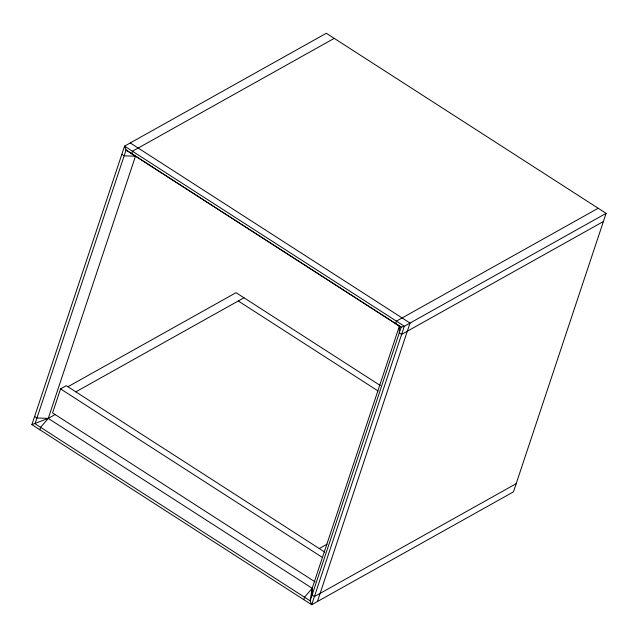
<?xml version="1.0" encoding="UTF-8"?>
<svg xmlns="http://www.w3.org/2000/svg" width="638" height="638" viewBox="0 0 638 638"><rect width="100%" height="100%" fill="white"/><g stroke="black" fill="none" stroke-linecap="round" stroke-linejoin="round"><path stroke-width="0.96" d="M598.173 208.251L396.405 321.145L395.6 323.546L399.404 326.106L312.189 588.276L312.07 595.079L314.406 596.578L516.174 483.684M606.1 213.355L404.332 326.249L124.546 146.15L31.9 424.645L311.687 604.736L513.454 491.85L606.1 213.355L326.313 33.264L124.546 146.15L126.077 150.058L399.404 326.106L399.284 332.908L401.613 334.408L603.389 221.522M34.611 416.478L36.948 417.986L48.257 418.384L312.189 588.276L310.156 600.837L311.687 604.736L404.332 326.249L401.198 327.15L399.404 326.106M39.827 429.749L40.625 427.348L48.257 418.384L55.203 414.501M334.24 38.36L132.473 151.254L131.667 153.654L135.471 156.222L48.257 418.384L31.9 424.645M324.798 552.109L66.28 385.703L60.562 388.901L52.571 412.906L315.108 581.896M303.76 599.64L304.557 597.232L312.189 588.276M317.405 601.538L410.043 323.051L130.256 142.952M67.907 386.748L236.052 292.675L380.328 385.535M75.834 391.852L243.979 297.779M319.255 548.536L327.055 544.174M135.471 156.222L124.155 155.816L121.826 154.316M238.261 300.976L377.951 390.895M60.562 388.901L322.262 557.349M126.077 150.058L35.034 423.744L310.156 600.837L401.198 327.15L126.077 150.058"/></g></svg>
